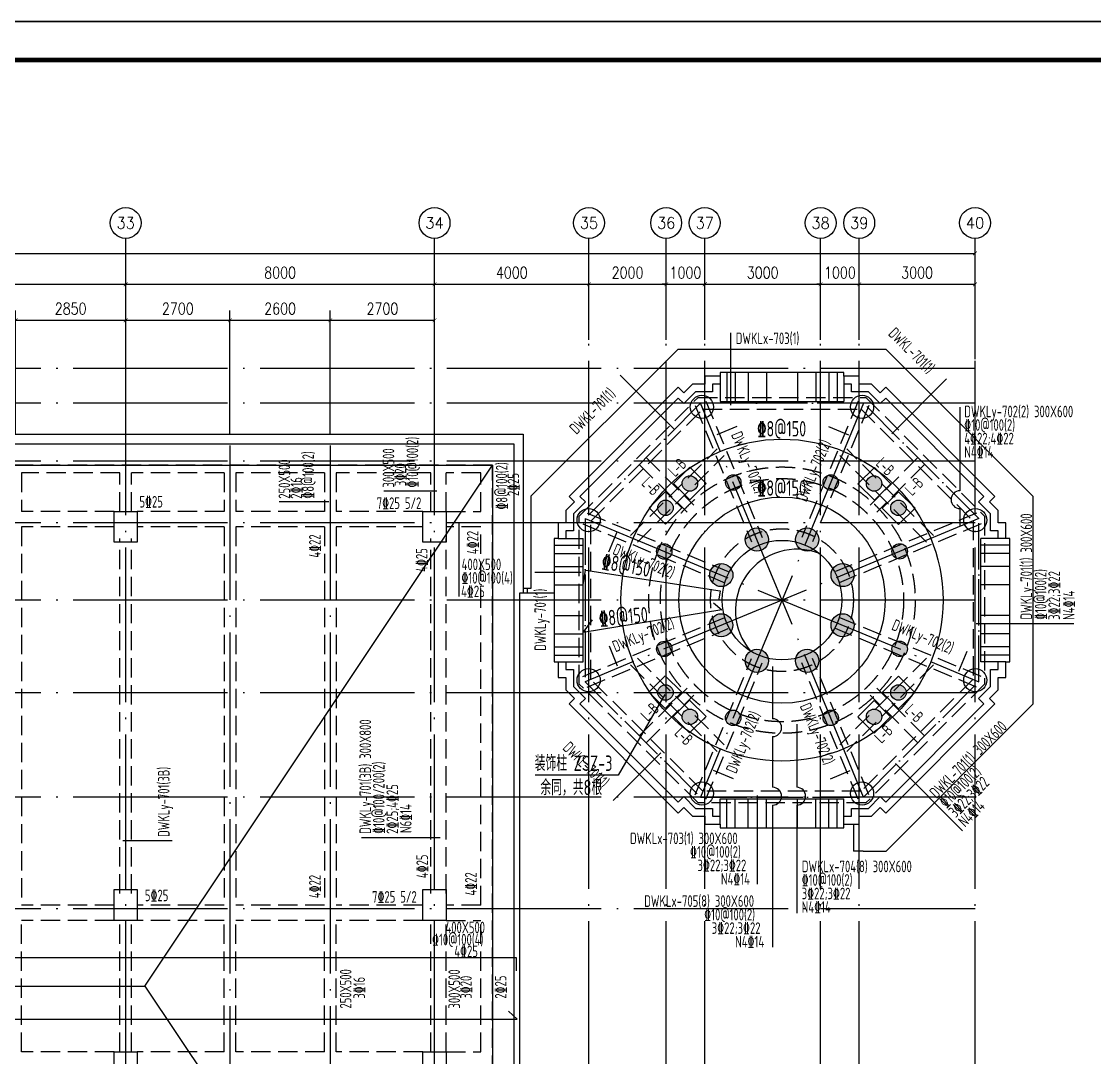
# Model space of a CAD drawing. Header units: millimetres. Extents: x 2998490 to 15040601, y 444546 to 7822218.
# Drawn here: x 14909272 to 14937068, y 7458921 to 7485764 of the extents above; entities that cross this region are included whole.
import ezdxf
from ezdxf.enums import TextEntityAlignment as Align

# ---------------------------------------------------------------- set-up
doc = ezdxf.new("R2010")
doc.units = ezdxf.units.MM
doc.header["$LTSCALE"] = 2000
doc.linetypes.add('DASH', pattern=[0.35, 0.25, -0.1])
doc.linetypes.add('DOTE', pattern=[2.42, 2, -0.2, 0.02, -0.2])
for name, color, linetype in [('3-AXIS', 3, 'Continuous'), ('3-AXIS_TEXT', 7, 'Continuous'), ('3-ban', 84, 'Continuous'), ('3-ban-rein', 1, 'Continuous'), ('3-column-DOWN', 232, 'Continuous'), ('3-COLUMN-UP', 2, 'Continuous'), ('3-dote', 43, 'DOTE'), ('3-HATCH', 8, 'Continuous'), ('3-liang-rein-X', 54, 'Continuous'), ('3-liang-rein-Y', 130, 'Continuous'), ('3-liang-R截面-X', 50, 'Continuous'), ('3-liang-R截面-Y', 70, 'Continuous'), ('3-liang-s-1', 44, 'Continuous'), ('3-liang-xu', 120, 'DASH'), ('3-装饰线脚', 7, 'Continuous'), ('AXIS', 3, 'Continuous'), ('AXIS_TEXT', 7, 'Continuous'), ('DOTE', 9, 'DOTE'), ('图框', 7, 'Continuous')]:
    doc.layers.add(name, color=color, linetype=linetype)
doc.layers.add('3-零部件', color=73, linetype='Continuous', lineweight=5)
doc.styles.add('_TCH_AXIS', font='COMPLEX', dxfattribs={"bigfont": 'GBCBIG'})
doc.styles.add('COMPLEX', font='COMPLEX')
doc.styles.add('DIM_FONT', font='SIMPLEX', dxfattribs={"width": 0.8, "bigfont": 'HZTXT'})
doc.styles.add('TSSD_Rein', font='Tssdeng.shx', dxfattribs={"width": 0.7, "bigfont": 'hztxt.shx'})
doc.dimstyles.new('DIMN100', dxfattribs={"dimtxt": 300, "dimasz": 100, "dimexe": 250, "dimexo": 300, "dimgap": 150, "dimtad": 1, "dimdec": 0, "dimzin": 0, "dimdsep": 46, "dimtxsty": 'DIM_FONT', "dimblk": 'ARCHTICK', "dimcen": 0.09, "dimclrt": 7, "dimazin": 2, "dimtfac": 1, "dimtdec": 0, "dimtix": 1, "dimtmove": 2, "dimatfit": 3, "dimldrblk": 'ARCHTICK', "dimfxl": 0, "dimtolj": 1, "dimtzin": 0, "dimarcsym": 0})

# ---------------------------------------------------------------- blocks, each defined once
blk = doc.blocks.new('TJAD_TK_A0')
at = {"layer": '图框'}
for p, q in [((2162, 399.3), (973, 399.3)), ((973, -441.7), (2162, -441.7))]:
    blk.add_line(p, q, dxfattribs=at)
at = {"layer": '图框', "const_width": 1.2}
blk.add_lwpolyline([(2152, -431.7), (2152, 389.3), (998, 389.3), (998, -431.7)], close=True, dxfattribs=at)
blk = doc.blocks.new('_ArchTick')
at = {"color": 0, "linetype": 'ByBlock', "const_width": 0.15}
blk.add_lwpolyline([(-0.5, -0.5), (0.5, 0.5)], dxfattribs=at)
blk = doc.blocks.new('*D731')
at = {"layer": 'AXIS', "color": 0, "lineweight": -2}
for p, q in [((14903972, 7477814), (14903972, 7479205)), ((14911972, 7477814), (14911972, 7479205)), ((14903972, 7478955), (14911972, 7478955))]:
    blk.add_line(p, q, dxfattribs=at)
at = {"layer": 'Defpoints', "color": 0}
for p in [(14911972, 7478955), (14903972, 7477514), (14911972, 7477514)]:
    blk.add_point(p, dxfattribs=at)
at = {"layer": 'AXIS', "color": 0, "lineweight": -2, "xscale": 100, "yscale": 100, "zscale": 100, "rotation": 180}
blk.add_blockref('_ArchTick', (14903972, 7478955), dxfattribs=at)
at = {"layer": 'AXIS', "color": 0, "lineweight": -2, "xscale": 100, "yscale": 100, "zscale": 100}
blk.add_blockref('_ArchTick', (14911972, 7478955), dxfattribs=at)
at = {"layer": 'AXIS', "color": 7, "insert": (14907972, 7479255), "char_height": 300, "attachment_point": 5, "style": 'DIM_FONT'}
blk.add_mtext('\\A1;8000', dxfattribs=at)
blk = doc.blocks.new('*D732')
at = {"layer": 'AXIS', "color": 0, "lineweight": -2}
for p, q in [((14911972, 7477814), (14911972, 7479205)), ((14919972, 7477814), (14919972, 7479205)), ((14911972, 7478955), (14919972, 7478955))]:
    blk.add_line(p, q, dxfattribs=at)
at = {"layer": 'Defpoints', "color": 0}
for p in [(14919972, 7478955), (14911972, 7477514), (14919972, 7477514)]:
    blk.add_point(p, dxfattribs=at)
at = {"layer": 'AXIS', "color": 0, "lineweight": -2, "xscale": 100, "yscale": 100, "zscale": 100, "rotation": 180}
blk.add_blockref('_ArchTick', (14911972, 7478955), dxfattribs=at)
at = {"layer": 'AXIS', "color": 0, "lineweight": -2, "xscale": 100, "yscale": 100, "zscale": 100}
blk.add_blockref('_ArchTick', (14919972, 7478955), dxfattribs=at)
at = {"layer": 'AXIS', "color": 7, "insert": (14915972, 7479255), "char_height": 300, "attachment_point": 5, "style": 'DIM_FONT'}
blk.add_mtext('\\A1;8000', dxfattribs=at)
blk = doc.blocks.new('*D733')
at = {"layer": 'AXIS', "color": 0, "lineweight": -2}
for p, q in [((14919972, 7477814), (14919972, 7479205)), ((14923972, 7477814), (14923972, 7479205)), ((14919972, 7478955), (14923972, 7478955))]:
    blk.add_line(p, q, dxfattribs=at)
at = {"layer": 'Defpoints', "color": 0}
for p in [(14923972, 7478955), (14919972, 7477514), (14923972, 7477514)]:
    blk.add_point(p, dxfattribs=at)
at = {"layer": 'AXIS', "color": 0, "lineweight": -2, "xscale": 100, "yscale": 100, "zscale": 100, "rotation": 180}
blk.add_blockref('_ArchTick', (14919972, 7478955), dxfattribs=at)
at = {"layer": 'AXIS', "color": 0, "lineweight": -2, "xscale": 100, "yscale": 100, "zscale": 100}
blk.add_blockref('_ArchTick', (14923972, 7478955), dxfattribs=at)
at = {"layer": 'AXIS', "color": 7, "insert": (14921972, 7479255), "char_height": 300, "attachment_point": 5, "style": 'DIM_FONT'}
blk.add_mtext('\\A1;4000', dxfattribs=at)
blk = doc.blocks.new('*D734')
at = {"layer": 'AXIS', "color": 0, "lineweight": -2}
for p, q in [((14923972, 7477814), (14923972, 7479205)), ((14925972, 7477814), (14925972, 7479205)), ((14923972, 7478955), (14925972, 7478955))]:
    blk.add_line(p, q, dxfattribs=at)
at = {"layer": 'Defpoints', "color": 0}
for p in [(14925972, 7478955), (14923972, 7477514), (14925972, 7477514)]:
    blk.add_point(p, dxfattribs=at)
at = {"layer": 'AXIS', "color": 0, "lineweight": -2, "xscale": 100, "yscale": 100, "zscale": 100, "rotation": 180}
blk.add_blockref('_ArchTick', (14923972, 7478955), dxfattribs=at)
at = {"layer": 'AXIS', "color": 0, "lineweight": -2, "xscale": 100, "yscale": 100, "zscale": 100}
blk.add_blockref('_ArchTick', (14925972, 7478955), dxfattribs=at)
at = {"layer": 'AXIS', "color": 7, "insert": (14924972, 7479255), "char_height": 300, "attachment_point": 5, "style": 'DIM_FONT'}
blk.add_mtext('\\A1;2000', dxfattribs=at)
blk = doc.blocks.new('*D735')
at = {"layer": 'AXIS', "color": 0, "lineweight": -2}
for p, q in [((14925972, 7477814), (14925972, 7479205)), ((14926972, 7477814), (14926972, 7479205)), ((14925972, 7478955), (14925872, 7478955)), ((14925972, 7478955), (14926972, 7478955)), ((14926972, 7478955), (14927072, 7478955))]:
    blk.add_line(p, q, dxfattribs=at)
at = {"layer": 'Defpoints', "color": 0}
for p in [(14926972, 7478955), (14925972, 7477514), (14926972, 7477514)]:
    blk.add_point(p, dxfattribs=at)
at = {"layer": 'AXIS', "color": 0, "lineweight": -2, "xscale": 100, "yscale": 100, "zscale": 100}
blk.add_blockref('_ArchTick', (14925972, 7478955), dxfattribs=at)
at = {"layer": 'AXIS', "color": 0, "lineweight": -2, "xscale": 100, "yscale": 100, "zscale": 100, "rotation": 180}
blk.add_blockref('_ArchTick', (14926972, 7478955), dxfattribs=at)
at = {"layer": 'AXIS', "color": 7, "insert": (14926472, 7479255), "char_height": 300, "attachment_point": 5, "style": 'DIM_FONT'}
blk.add_mtext('\\A1;1000', dxfattribs=at)
blk = doc.blocks.new('*D736')
at = {"layer": 'AXIS', "color": 0, "lineweight": -2}
for p, q in [((14926972, 7477814), (14926972, 7479205)), ((14929972, 7477814), (14929972, 7479205)), ((14926972, 7478955), (14929972, 7478955))]:
    blk.add_line(p, q, dxfattribs=at)
at = {"layer": 'Defpoints', "color": 0}
for p in [(14929972, 7478955), (14926972, 7477514), (14929972, 7477514)]:
    blk.add_point(p, dxfattribs=at)
at = {"layer": 'AXIS', "color": 0, "lineweight": -2, "xscale": 100, "yscale": 100, "zscale": 100, "rotation": 180}
blk.add_blockref('_ArchTick', (14926972, 7478955), dxfattribs=at)
at = {"layer": 'AXIS', "color": 0, "lineweight": -2, "xscale": 100, "yscale": 100, "zscale": 100}
blk.add_blockref('_ArchTick', (14929972, 7478955), dxfattribs=at)
at = {"layer": 'AXIS', "color": 7, "insert": (14928472, 7479255), "char_height": 300, "attachment_point": 5, "style": 'DIM_FONT'}
blk.add_mtext('\\A1;3000', dxfattribs=at)
blk = doc.blocks.new('*D737')
at = {"layer": 'AXIS', "color": 0, "lineweight": -2}
for p, q in [((14929972, 7477814), (14929972, 7479205)), ((14930973, 7477814), (14930973, 7479205)), ((14929972, 7478955), (14929872, 7478955)), ((14929972, 7478955), (14930973, 7478955)), ((14930973, 7478955), (14931073, 7478955))]:
    blk.add_line(p, q, dxfattribs=at)
at = {"layer": 'Defpoints', "color": 0}
for p in [(14930973, 7478955), (14929972, 7477514), (14930973, 7477514)]:
    blk.add_point(p, dxfattribs=at)
at = {"layer": 'AXIS', "color": 0, "lineweight": -2, "xscale": 100, "yscale": 100, "zscale": 100}
blk.add_blockref('_ArchTick', (14929972, 7478955), dxfattribs=at)
at = {"layer": 'AXIS', "color": 0, "lineweight": -2, "xscale": 100, "yscale": 100, "zscale": 100, "rotation": 180}
blk.add_blockref('_ArchTick', (14930973, 7478955), dxfattribs=at)
at = {"layer": 'AXIS', "color": 7, "insert": (14930472, 7479255), "char_height": 300, "attachment_point": 5, "style": 'DIM_FONT'}
blk.add_mtext('\\A1;1000', dxfattribs=at)
blk = doc.blocks.new('*D738')
at = {"layer": 'AXIS', "color": 0, "lineweight": -2}
for p, q in [((14930973, 7477814), (14930973, 7479205)), ((14933972, 7477814), (14933972, 7479205)), ((14930973, 7478955), (14933972, 7478955))]:
    blk.add_line(p, q, dxfattribs=at)
at = {"layer": 'Defpoints', "color": 0}
for p in [(14933972, 7478955), (14930973, 7477514), (14933972, 7477514)]:
    blk.add_point(p, dxfattribs=at)
at = {"layer": 'AXIS', "color": 0, "lineweight": -2, "xscale": 100, "yscale": 100, "zscale": 100, "rotation": 180}
blk.add_blockref('_ArchTick', (14930973, 7478955), dxfattribs=at)
at = {"layer": 'AXIS', "color": 0, "lineweight": -2, "xscale": 100, "yscale": 100, "zscale": 100}
blk.add_blockref('_ArchTick', (14933972, 7478955), dxfattribs=at)
at = {"layer": 'AXIS', "color": 7, "insert": (14932472, 7479255), "char_height": 300, "attachment_point": 5, "style": 'DIM_FONT'}
blk.add_mtext('\\A1;3000', dxfattribs=at)
blk = doc.blocks.new('*D739')
at = {"layer": 'AXIS', "color": 0, "lineweight": -2}
for p, q in [((14857722, 7477014), (14857722, 7480005)), ((14933972, 7477014), (14933972, 7480005)), ((14857722, 7479755), (14933972, 7479755))]:
    blk.add_line(p, q, dxfattribs=at)
at = {"layer": 'Defpoints', "color": 0}
for p in [(14933972, 7479755), (14857722, 7476714), (14933972, 7476714)]:
    blk.add_point(p, dxfattribs=at)
at = {"layer": 'AXIS', "color": 0, "lineweight": -2, "xscale": 100, "yscale": 100, "zscale": 100, "rotation": 180}
blk.add_blockref('_ArchTick', (14857722, 7479755), dxfattribs=at)
at = {"layer": 'AXIS', "color": 0, "lineweight": -2, "xscale": 100, "yscale": 100, "zscale": 100}
blk.add_blockref('_ArchTick', (14933972, 7479755), dxfattribs=at)
at = {"layer": 'AXIS', "color": 7, "insert": (14895847, 7480055), "char_height": 300, "attachment_point": 5, "style": 'DIM_FONT'}
blk.add_mtext('\\A1;76250', dxfattribs=at)
blk = doc.blocks.new('_AXISO')
blk.add_circle((0, 0), 0.5)
at = {"layer": '3-AXIS_TEXT', "style": 'COMPLEX', "width": 1.041667}
blk.add_attdef('A', text='', height=0.56, dxfattribs=at).set_placement((-0.25, -0.28), (0.25, -0.28), align=Align.FIT)
blk = doc.blocks.new('*D1594')
at = {"layer": '3-零部件', "color": 0, "lineweight": -2}
for p, q in [((14909122, 7475076), (14909122, 7478272)), ((14911972, 7475121), (14911972, 7478272)), ((14909122, 7478022), (14911972, 7478022))]:
    blk.add_line(p, q, dxfattribs=at)
at = {"layer": 'Defpoints', "color": 0}
for p in [(14911972, 7478022), (14909122, 7474776), (14911972, 7474821)]:
    blk.add_point(p, dxfattribs=at)
at = {"layer": '3-零部件', "color": 0, "lineweight": -2, "xscale": 100, "yscale": 100, "zscale": 100, "rotation": 180}
blk.add_blockref('_ArchTick', (14909122, 7478022), dxfattribs=at)
at = {"layer": '3-零部件', "color": 0, "lineweight": -2, "xscale": 100, "yscale": 100, "zscale": 100}
blk.add_blockref('_ArchTick', (14911972, 7478022), dxfattribs=at)
at = {"layer": '3-零部件', "color": 7, "insert": (14910547, 7478322), "char_height": 300, "attachment_point": 5, "style": 'DIM_FONT'}
blk.add_mtext('\\A1;2850', dxfattribs=at)
blk = doc.blocks.new('*D1595')
at = {"layer": '3-零部件', "color": 0, "lineweight": -2}
for p, q in [((14911972, 7475121), (14911972, 7478272)), ((14914672, 7475076), (14914672, 7478272)), ((14911972, 7478022), (14914672, 7478022))]:
    blk.add_line(p, q, dxfattribs=at)
at = {"layer": 'Defpoints', "color": 0}
for p in [(14914672, 7478022), (14911972, 7474821), (14914672, 7474776)]:
    blk.add_point(p, dxfattribs=at)
at = {"layer": '3-零部件', "color": 0, "lineweight": -2, "xscale": 100, "yscale": 100, "zscale": 100, "rotation": 180}
blk.add_blockref('_ArchTick', (14911972, 7478022), dxfattribs=at)
at = {"layer": '3-零部件', "color": 0, "lineweight": -2, "xscale": 100, "yscale": 100, "zscale": 100}
blk.add_blockref('_ArchTick', (14914672, 7478022), dxfattribs=at)
at = {"layer": '3-零部件', "color": 7, "insert": (14913322, 7478322), "char_height": 300, "attachment_point": 5, "style": 'DIM_FONT'}
blk.add_mtext('\\A1;2700', dxfattribs=at)
blk = doc.blocks.new('*D1596')
at = {"layer": '3-零部件', "color": 0, "lineweight": -2}
for p, q in [((14914672, 7475076), (14914672, 7478272)), ((14917272, 7475076), (14917272, 7478272)), ((14914672, 7478022), (14917272, 7478022))]:
    blk.add_line(p, q, dxfattribs=at)
at = {"layer": 'Defpoints', "color": 0}
for p in [(14917272, 7478022), (14914672, 7474776), (14917272, 7474776)]:
    blk.add_point(p, dxfattribs=at)
at = {"layer": '3-零部件', "color": 0, "lineweight": -2, "xscale": 100, "yscale": 100, "zscale": 100, "rotation": 180}
blk.add_blockref('_ArchTick', (14914672, 7478022), dxfattribs=at)
at = {"layer": '3-零部件', "color": 0, "lineweight": -2, "xscale": 100, "yscale": 100, "zscale": 100}
blk.add_blockref('_ArchTick', (14917272, 7478022), dxfattribs=at)
at = {"layer": '3-零部件', "color": 7, "insert": (14915972, 7478322), "char_height": 300, "attachment_point": 5, "style": 'DIM_FONT'}
blk.add_mtext('\\A1;2600', dxfattribs=at)
blk = doc.blocks.new('*D1597')
at = {"layer": '3-零部件', "color": 0, "lineweight": -2}
for p, q in [((14917272, 7475076), (14917272, 7478272)), ((14919972, 7475076), (14919972, 7478272)), ((14917272, 7478022), (14919972, 7478022))]:
    blk.add_line(p, q, dxfattribs=at)
at = {"layer": 'Defpoints', "color": 0}
for p in [(14919972, 7478022), (14917272, 7474776), (14919972, 7474776)]:
    blk.add_point(p, dxfattribs=at)
at = {"layer": '3-零部件', "color": 0, "lineweight": -2, "xscale": 100, "yscale": 100, "zscale": 100, "rotation": 180}
blk.add_blockref('_ArchTick', (14917272, 7478022), dxfattribs=at)
at = {"layer": '3-零部件', "color": 0, "lineweight": -2, "xscale": 100, "yscale": 100, "zscale": 100}
blk.add_blockref('_ArchTick', (14919972, 7478022), dxfattribs=at)
at = {"layer": '3-零部件', "color": 7, "insert": (14918622, 7478322), "char_height": 300, "attachment_point": 5, "style": 'DIM_FONT'}
blk.add_mtext('\\A1;2700', dxfattribs=at)

msp = doc.modelspace()

# ---------------------------------------------------------------- hatches: boundary and pattern name
at = {"layer": '3-HATCH'}
h = msp.add_hatch(color=256, dxfattribs=at)
edge = h.paths.add_edge_path()
edge.add_arc((14927709.1, 7473819.5), 200, 0, 360)
h = msp.add_hatch(color=256, dxfattribs=at)
edge = h.paths.add_edge_path()
edge.add_arc((14930234.6, 7473819.7), 200, 0, 360)
h = msp.add_hatch(color=256, dxfattribs=at)
edge = h.paths.add_edge_path()
edge.add_arc((14926586.4, 7473792.6), 200, 0, 360)
h = msp.add_hatch(color=256, dxfattribs=at)
edge = h.paths.add_edge_path()
edge.add_arc((14931357.4, 7473792.6), 200, 0, 360)
h = msp.add_hatch(color=256, dxfattribs=at)
edge = h.paths.add_edge_path()
edge.add_arc((14925955.4, 7473163), 200, 0, 360)
h = msp.add_hatch(color=256, dxfattribs=at)
edge = h.paths.add_edge_path()
edge.add_arc((14931988.5, 7473163), 200, 0, 360)
h = msp.add_hatch(color=256, dxfattribs=at)
edge = h.paths.add_edge_path()
edge.add_arc((14928321.6, 7472340.8), 300, 0, 360)
h = msp.add_hatch(color=256, dxfattribs=at)
edge = h.paths.add_edge_path()
edge.add_arc((14929622.3, 7472340.9), 300, 0, 360)
h = msp.add_hatch(color=256, dxfattribs=at)
edge = h.paths.add_edge_path()
edge.add_arc((14925922.3, 7472032.8), 200, 0, 360)
h = msp.add_hatch(color=256, dxfattribs=at)
edge = h.paths.add_edge_path()
edge.add_arc((14932020.6, 7472034), 200, 0, 360)
h = msp.add_hatch(color=256, dxfattribs=at)
edge = h.paths.add_edge_path()
edge.add_arc((14927400.7, 7471421.6), 300, 0, 360)
h = msp.add_hatch(color=256, dxfattribs=at)
edge = h.paths.add_edge_path()
edge.add_arc((14930542.9, 7471420.6), 300, 0, 360)
h = msp.add_hatch(color=256, dxfattribs=at)
edge = h.paths.add_edge_path()
edge.add_arc((14927400.5, 7470119.4), 300, 0, 360)
h = msp.add_hatch(color=256, dxfattribs=at)
edge = h.paths.add_edge_path()
edge.add_arc((14930543.1, 7470119), 300, 0, 360)
h = msp.add_hatch(color=256, dxfattribs=at)
edge = h.paths.add_edge_path()
edge.add_arc((14925922.1, 7469507.6), 200, 0, 360)
h = msp.add_hatch(color=256, dxfattribs=at)
edge = h.paths.add_edge_path()
edge.add_arc((14932021.4, 7469508), 200, 0, 360)
h = msp.add_hatch(color=256, dxfattribs=at)
edge = h.paths.add_edge_path()
edge.add_arc((14928321.3, 7469198.6), 300, 0, 360)
h = msp.add_hatch(color=256, dxfattribs=at)
edge = h.paths.add_edge_path()
edge.add_arc((14929623.2, 7469198.5), 300, 0, 360)
h = msp.add_hatch(color=256, dxfattribs=at)
edge = h.paths.add_edge_path()
edge.add_arc((14925955.4, 7468378.5), 200, 0, 360)
h = msp.add_hatch(color=256, dxfattribs=at)
edge = h.paths.add_edge_path()
edge.add_arc((14931988.5, 7468378.5), 200, 0, 360)
h = msp.add_hatch(color=256, dxfattribs=at)
edge = h.paths.add_edge_path()
edge.add_arc((14926586.4, 7467748.9), 200, 0, 360)
h = msp.add_hatch(color=256, dxfattribs=at)
edge = h.paths.add_edge_path()
edge.add_arc((14927708.3, 7467720.8), 200, 0, 360)
h = msp.add_hatch(color=256, dxfattribs=at)
edge = h.paths.add_edge_path()
edge.add_arc((14930235.1, 7467720.8), 200, 0, 360)
h = msp.add_hatch(color=256, dxfattribs=at)
edge = h.paths.add_edge_path()
edge.add_arc((14931357.4, 7467748.9), 200, 0, 360)

# ---------------------------------------------------------------- linework, layer by layer
at = {"layer": '3-AXIS', "color": 15, "linetype": 'DOTE'}
for p, q in [((14911972.1, 7448770.8), (14911972.1, 7477425.6)), ((14919972.1, 7448770.8), (14919972.1, 7477425.6)), ((14923972.1, 7448770.8), (14923972.1, 7477425.6)), ((14925972.1, 7448770.8), (14925972.1, 7477425.6)), ((14926971.7, 7448770.8), (14926971.7, 7477425.7)), ((14929972.1, 7448770.8), (14929972.1, 7477425.6)), ((14930972.6, 7448770.8), (14930972.6, 7477425.7)), ((14933972.1, 7448770.8), (14933972.1, 7477425.6)), ((14933972.1, 7476770.8), (14854748.9, 7476770.8)), ((14933972.1, 7475870.8), (14854748.9, 7475870.8)), ((14933972.1, 7474370.8), (14854748.9, 7474370.8)), ((14933972.1, 7472770.8), (14854748.9, 7472770.8)), ((14933972.1, 7470770.8), (14854748.9, 7470770.8)), ((14933972.1, 7468370.8), (14854748.9, 7468370.8)), ((14933972.1, 7465670.8), (14854748.9, 7465670.8)), ((14933972.1, 7462770.8), (14854748.9, 7462770.8))]:
    msp.add_line(p, q, dxfattribs=at)
at = {"layer": '3-ban'}
for p, q in [((14925940.2, 7468329.3), (14924730.1, 7466235.3)), ((14924730.1, 7466235.3), (14922575.7, 7466235.3))]:
    msp.add_line(p, q, dxfattribs=at)
at = {"layer": '3-ban', "color": 1}
for points in [[(14923821.9, 7471171), (14923879, 7471545.7), (14927367.6, 7471014.9), (14927334.9, 7470799.1)], [(14927198.8, 7470699.4), (14927410.7, 7470516.7), (14923821.9, 7469932.7), (14924066.4, 7470260.6)]]:
    msp.add_lwpolyline(points, dxfattribs=at)
for radius in [4171, 2671]:
    msp.add_circle((14928971.9, 7470770.8), radius, dxfattribs=at)
at = {"layer": '3-ban-rein', "elevation": 5065}
for points in [[(14857509, 7461175.3), (14857509, 7461513.2), (14922083, 7461513.2), (14922083, 7461167.2)], [(14857745.8, 7460112.3), (14857472.2, 7459918.9), (14922113.8, 7459918.9), (14921884.5, 7460122)]]:
    msp.add_lwpolyline(points, dxfattribs=at)
at = {"layer": '3-column-DOWN'}
for points in [[(14912272.2, 7472270.8), (14911672.2, 7472270.8), (14911672.2, 7473070.8), (14912272.2, 7473070.8)], [(14920272.2, 7472270.8), (14919672.2, 7472270.8), (14919672.2, 7473070.8), (14920272.2, 7473070.8)], [(14912272.2, 7462470.8), (14911672.2, 7462470.8), (14911672.2, 7463270.8), (14912272.2, 7463270.8)], [(14920272.2, 7462470.8), (14919672.2, 7462470.8), (14919672.2, 7463270.8), (14920272.2, 7463270.8)], [(14912272.2, 7458270.8), (14911672.2, 7458270.8), (14911672.2, 7459070.8), (14912272.2, 7459070.8)], [(14920272.2, 7458270.8), (14919672.2, 7458270.8), (14919672.2, 7459070.8), (14920272.2, 7459070.8)]]:
    msp.add_lwpolyline(points, close=True, dxfattribs=at)
for centre in [(14926897.7, 7475778.4), (14931046.1, 7475778.4), (14923964.3, 7472845), (14933979.5, 7472845), (14923964.3, 7468696.5), (14933979.5, 7468696.5), (14926897.7, 7465763.1), (14931046.1, 7465763.1)]:
    msp.add_circle(centre, 300, dxfattribs=at)
at = {"layer": '3-COLUMN-UP'}
for centre, radius in [((14927709.1, 7473819.5), 200), ((14930234.6, 7473819.7), 200), ((14928321.6, 7472340.8), 300), ((14929622.3, 7472340.9), 300), ((14925922.3, 7472032.8), 200), ((14932020.6, 7472034), 200), ((14927400.7, 7471421.6), 300), ((14930542.9, 7471420.6), 300), ((14927400.5, 7470119.4), 300), ((14930543.1, 7470119), 300), ((14925922.1, 7469507.6), 200), ((14932021.4, 7469508), 200), ((14928321.3, 7469198.6), 300), ((14929623.2, 7469198.5), 300), ((14927708.3, 7467720.8), 200), ((14930235.1, 7467720.8), 200)]:
    msp.add_circle(centre, radius, dxfattribs=at)
at = {"layer": '3-dote'}
for p, q in [((14914672.1, 7474776), (14914672.1, 7446594.3)), ((14917272.1, 7474776), (14917272.1, 7446594.3))]:
    msp.add_line(p, q, dxfattribs=at)
at = {"layer": '3-liang-R截面-X'}
for p, q in [((14927650.2, 7475826.3), (14927650.2, 7477697.9)), ((14920602, 7472770.8), (14920602, 7470868.7)), ((14928730.4, 7469052.1), (14928730.4, 7467698.3)), ((14929353.1, 7467555), (14929353.1, 7465921.4)), ((14928730.4, 7467236.6), (14928730.4, 7465921.4)), ((14928334, 7463408.5), (14928334, 7465712.5)), ((14928730.4, 7465459.7), (14928730.4, 7461783.4)), ((14929353.1, 7465459.7), (14929353.1, 7462663.4))]:
    msp.add_line(p, q, dxfattribs=at)
for centre in [(14928730.4, 7467467.4), (14928730.4, 7465690.5), (14929353.1, 7465690.5)]:
    msp.add_arc(centre, 230.9, 270, 90, dxfattribs=at)
at = {"layer": '3-liang-R截面-Y'}
for p, q in [((14926194.4, 7475182.3), (14924776.7, 7476599.9)), ((14931817.3, 7475082.9), (14933235.4, 7476500.9)), ((14933580.7, 7475770.1), (14933580.7, 7473605)), ((14927804, 7475266.6), (14927287.8, 7475052.8)), ((14930175.3, 7475266.7), (14930691.4, 7475052.9)), ((14920031, 7473593.3), (14918661.9, 7473593.3)), ((14917232.8, 7473315.6), (14915944.2, 7473315.6)), ((14933580.7, 7473143.3), (14933580.7, 7472679.8)), ((14924489.6, 7472026.4), (14924703.4, 7472542.6)), ((14923774.1, 7471487.6), (14922573.1, 7471487.6)), ((14936534.5, 7470156), (14934003.2, 7470156)), ((14924492, 7469585.1), (14924705.8, 7469068.9)), ((14933758.8, 7469438.7), (14933545, 7468922.6)), ((14924602.3, 7465580.5), (14925837.4, 7466815.7)), ((14933648.7, 7464795.2), (14931909.4, 7466534.5)), ((14927718.4, 7466144.7), (14927202.2, 7466358.5)), ((14930225.5, 7466144.7), (14930741.6, 7466358.5)), ((14920116.6, 7464612), (14918077.5, 7464612)), ((14913174.6, 7464532.3), (14911898.7, 7464532.3))]:
    msp.add_line(p, q, dxfattribs=at)
msp.add_arc((14933583.5, 7473374.2), 230.9, 90.68799, 269.31201, dxfattribs=at)
at = {"layer": '3-liang-s-1'}
for p, q in [((14922470.5, 7473461.5), (14926279.8, 7477270.8)), ((14926279.8, 7477270.8), (14931664.5, 7477270.8)), ((14931664.5, 7477270.8), (14935473.3, 7473461.9)), ((14927371.9, 7476570.8), (14927371.9, 7475920.8)), ((14927546.4, 7476670.8), (14927546.4, 7475920.8)), ((14927759.1, 7476670.8), (14927759.1, 7475920.8)), ((14928099.5, 7476670.8), (14928099.5, 7475920.8)), ((14928571.7, 7476670.8), (14928571.7, 7475920.8)), ((14929372.1, 7476670.8), (14929372.1, 7475920.8)), ((14929844.4, 7476670.8), (14929844.4, 7475920.8)), ((14930184.8, 7476670.8), (14930184.8, 7475920.8)), ((14930397.5, 7476670.8), (14930397.5, 7475920.8)), ((14930571.9, 7476570.8), (14930571.9, 7475920.8)), ((14927371.9, 7475920.8), (14930571.9, 7475920.8)), ((14857422.2, 7475070.8), (14922272.1, 7475070.8)), ((14922272.1, 7475070.8), (14922272.1, 7470950.8)), ((14857572.2, 7474820.8), (14922022.2, 7474820.8)), ((14922022.2, 7474820.8), (14922022.2, 7446720.8)), ((14857572.2, 7474270.8), (14921472.2, 7474270.8)), ((14912472.2, 7460770.8), (14921472.2, 7474270.8)), ((14921472.2, 7474270.8), (14921472.2, 7447270.8)), ((14922470.5, 7473461.5), (14922470.5, 7471070.8)), ((14935473.3, 7473461.9), (14935473.3, 7468077.2)), ((14923171.9, 7472370.8), (14923821.9, 7472370.8)), ((14923821.9, 7469170.8), (14923821.9, 7472370.8)), ((14934771.9, 7472370.8), (14934121.9, 7472370.8)), ((14934121.9, 7469170.8), (14934121.9, 7472370.8)), ((14923071.9, 7472196.3), (14923821.9, 7472196.3)), ((14934871.9, 7472196.3), (14934121.9, 7472196.3)), ((14923071.9, 7471983.6), (14923821.9, 7471983.6)), ((14934871.9, 7471983.6), (14934121.9, 7471983.6)), ((14923071.9, 7471643.2), (14923821.9, 7471643.2)), ((14934871.9, 7471643.2), (14934121.9, 7471643.2)), ((14922172.2, 7470950.8), (14922172.2, 7446470.8)), ((14922272.1, 7470950.8), (14922172.2, 7470950.8)), ((14922372.1, 7471070.8), (14922273.8, 7471070.8)), ((14922372.1, 7470950.8), (14922273.8, 7470950.8)), ((14922470.5, 7471070.8), (14922372.1, 7471070.8)), ((14922372.1, 7471070.8), (14922372.1, 7470950.8)), ((14923071.9, 7470950.8), (14922372.1, 7470950.8)), ((14923071.9, 7471171), (14923821.9, 7471171)), ((14934871.9, 7471171), (14934121.9, 7471171)), ((14923071.9, 7470370.5), (14923821.9, 7470370.5)), ((14934871.9, 7470370.5), (14934121.9, 7470370.5)), ((14923071.9, 7469898.3), (14923821.9, 7469898.3)), ((14934871.9, 7469898.3), (14934121.9, 7469898.3)), ((14923071.9, 7469557.9), (14923821.9, 7469557.9)), ((14934871.9, 7469557.9), (14934121.9, 7469557.9)), ((14923071.9, 7469345.2), (14923821.9, 7469345.2)), ((14934871.9, 7469345.2), (14934121.9, 7469345.2)), ((14923171.9, 7469170.8), (14923821.9, 7469170.8)), ((14934771.9, 7469170.8), (14934121.9, 7469170.8)), ((14935473.3, 7468077.2), (14931666.5, 7464270.4)), ((14927371.9, 7464970.8), (14927371.9, 7465620.8)), ((14927371.9, 7465620.8), (14930571.9, 7465620.8)), ((14927546.4, 7464870.8), (14927546.4, 7465620.8)), ((14927759.1, 7464870.8), (14927759.1, 7465620.8)), ((14928099.5, 7464870.8), (14928099.5, 7465620.8)), ((14928571.7, 7464870.8), (14928571.7, 7465620.8)), ((14929372.1, 7464870.8), (14929372.1, 7465620.8)), ((14929844.4, 7464870.8), (14929844.4, 7465620.8)), ((14930184.8, 7464870.8), (14930184.8, 7465620.8)), ((14930397.5, 7464870.8), (14930397.5, 7465620.8)), ((14930571.9, 7464970.8), (14930571.9, 7465620.8)), ((14930822.1, 7464970.8), (14930822.1, 7464270.4)), ((14931072.1, 7464270.4), (14930822.1, 7464270.4)), ((14931072.1, 7464270.4), (14931666.5, 7464270.4)), ((14857422.2, 7460770.8), (14912472.2, 7460770.8)), ((14912472.2, 7460770.8), (14921472.2, 7447270.8))]:
    msp.add_line(p, q, dxfattribs=at)
msp.add_lwpolyline([(14923371.9, 7468451.2), (14923597.9, 7468225.2), (14923456.5, 7468083.7), (14926284.9, 7465255.3), (14926426.3, 7465396.7), (14926652.3, 7465170.8), (14926971.9, 7465170.8), (14926971.9, 7464970.8), (14927371.9, 7464970.8), (14927371.9, 7464870.8), (14930571.9, 7464870.8), (14930571.9, 7464970.8), (14930971.9, 7464970.8), (14930971.9, 7465170.8), (14931291.5, 7465170.8), (14931517.5, 7465396.7), (14931658.9, 7465255.3), (14934487.4, 7468083.7), (14934345.9, 7468225.2), (14934571.9, 7468451.2), (14934571.9, 7468770.8), (14934771.9, 7468770.8), (14934771.9, 7469170.8), (14934871.9, 7469170.8), (14934871.9, 7472370.8), (14934771.9, 7472370.8), (14934771.9, 7472770.8), (14934571.9, 7472770.8), (14934571.9, 7473090.3), (14934345.9, 7473316.3), (14934487.4, 7473457.8), (14931658.9, 7476286.2), (14931517.5, 7476144.8), (14931291.5, 7476370.8), (14930971.9, 7476370.8), (14930971.9, 7476570.8), (14930571.9, 7476570.8), (14930571.9, 7476670.8), (14927371.9, 7476670.8), (14927371.9, 7476570.8), (14926971.9, 7476570.8), (14926971.9, 7476370.8), (14926652.3, 7476370.8), (14926426.3, 7476144.8), (14926284.9, 7476286.2), (14923456.5, 7473457.8), (14923597.9, 7473316.3), (14923371.9, 7473090.3), (14923371.9, 7472770.8), (14923171.9, 7472770.8), (14923171.9, 7472370.8), (14923071.9, 7472370.8), (14923071.9, 7469170.8), (14923171.9, 7469170.8), (14923171.9, 7468770.8), (14923371.9, 7468770.8)], close=True, dxfattribs=at)
for points in [[(14927371.9, 7476370.8), (14927171.9, 7476370.8), (14927171.9, 7476170.8), (14926735.2, 7476170.8), (14926426.3, 7475861.9), (14926284.9, 7476003.3), (14923739.3, 7473457.8), (14923880.8, 7473316.3), (14923571.9, 7473007.5), (14923571.9, 7472570.8), (14923371.9, 7472570.8), (14923371.9, 7472370.8)], [(14934571.9, 7472370.8), (14934571.9, 7472570.8), (14934371.9, 7472570.8), (14934371.9, 7473007.5), (14934063.1, 7473316.3), (14934204.5, 7473457.8), (14931658.9, 7476003.3), (14931517.5, 7475861.9), (14931208.7, 7476170.8), (14930771.9, 7476170.8), (14930771.9, 7476370.8), (14930571.9, 7476370.8)], [(14923371.9, 7469170.8), (14923371.9, 7468970.8), (14923571.9, 7468970.8), (14923571.9, 7468534), (14923880.8, 7468225.2), (14923739.3, 7468083.7), (14926284.9, 7465538.2), (14926426.3, 7465679.6), (14926735.2, 7465370.8), (14927171.9, 7465370.8), (14927171.9, 7465170.8), (14927371.9, 7465170.8)], [(14930571.9, 7465170.8), (14930771.9, 7465170.8), (14930771.9, 7465370.8), (14931208.7, 7465370.8), (14931517.5, 7465679.6), (14931658.9, 7465538.2), (14934204.5, 7468083.7), (14934063.1, 7468225.2), (14934371.9, 7468534), (14934371.9, 7468970.8), (14934571.9, 7468970.8), (14934571.9, 7469170.8)]]:
    msp.add_lwpolyline(points, dxfattribs=at)
at = {"layer": '3-liang-s-1', "color": 2}
for points in [[(14926586.4, 7473368.4), (14927010.7, 7473792.6), (14926586.4, 7474216.9), (14926162.2, 7473792.6)], [(14930939.9, 7473787.3), (14931364.2, 7473363.1), (14931788.4, 7473787.3), (14931364.2, 7474211.6)], [(14925955.4, 7472738.7), (14926379.6, 7473163), (14925955.4, 7473587.3), (14925531.1, 7473163)], [(14931569.6, 7473156.3), (14931993.8, 7472732), (14932418.1, 7473156.3), (14931993.8, 7473580.5)], [(14926374.3, 7468385.2), (14925950, 7468809.5), (14925525.8, 7468385.2), (14925950, 7467961)], [(14931988.5, 7468802.8), (14931564.2, 7468378.5), (14931988.5, 7467954.2), (14932412.8, 7468378.5)], [(14927003.9, 7467754.2), (14926579.7, 7468178.4), (14926155.4, 7467754.2), (14926579.7, 7467329.9)], [(14931357.4, 7468173.1), (14930933.2, 7467748.9), (14931357.4, 7467324.6), (14931781.7, 7467748.9)]]:
    msp.add_lwpolyline(points, close=True, dxfattribs=at)
at = {"layer": '3-liang-s-1'}
msp.add_circle((14928971.9, 7470770.8), 1549.5, dxfattribs=at)
msp.add_arc((14929353.4, 7470500.7), 1589.5, 68.08888, 221.31457, dxfattribs=at)
at = {"layer": '3-liang-xu'}
for p, q in [((14926720.9, 7475813.3), (14928182.7, 7472283.4)), ((14926998.1, 7475928), (14928459.8, 7472398.2)), ((14930945.8, 7475928), (14929484, 7472398.2)), ((14931223, 7475813.3), (14929761.2, 7472283.4)), ((14925049.8, 7472447.1), (14927295.6, 7474692.7)), ((14932894, 7472447.1), (14930648.3, 7474692.7)), ((14925226.6, 7472270.3), (14927472.3, 7474515.9)), ((14925276.7, 7474287.9), (14926511.7, 7473052.8)), ((14925453.5, 7474464.7), (14926688.5, 7473229.6)), ((14932717.3, 7472270.3), (14930471.5, 7474515.9)), ((14932490.4, 7474464.7), (14931255.4, 7473229.6)), ((14932667.2, 7474287.9), (14931432.1, 7473052.8)), ((14921472.1, 7474270.8), (14857422.2, 7474270.8)), ((14909272.2, 7474070.8), (14909272.2, 7473070.8)), ((14911822.2, 7474070.8), (14909272.2, 7474070.8)), ((14911822.2, 7473070.8), (14911822.2, 7474070.8)), ((14914522.2, 7474070.8), (14912122.2, 7474070.8)), ((14912122.2, 7473070.8), (14912122.2, 7474070.8)), ((14914522.2, 7474070.8), (14914522.2, 7473070.8)), ((14914822.2, 7474070.8), (14914822.2, 7473070.8)), ((14917122.2, 7474070.8), (14914822.2, 7474070.8)), ((14917122.2, 7474070.8), (14917122.2, 7473070.8)), ((14917422.2, 7474070.8), (14917422.2, 7473070.8)), ((14919872.2, 7474070.8), (14917422.2, 7474070.8)), ((14919872.2, 7473070.8), (14919872.2, 7474070.8)), ((14921172.1, 7474070.8), (14920272.2, 7474070.8)), ((14920272.2, 7473070.8), (14920272.2, 7474070.8)), ((14921172.1, 7473070.8), (14921172.1, 7474070.8)), ((14921472.1, 7447270.8), (14921472.1, 7474270.8)), ((14911672.2, 7473070.8), (14909272.2, 7473070.8)), ((14914522.2, 7473070.8), (14912272.2, 7473070.8)), ((14917122.2, 7473070.8), (14914822.2, 7473070.8)), ((14919672.2, 7473070.8), (14917422.2, 7473070.8)), ((14920272.2, 7473070.8), (14921172.1, 7473070.8)), ((14923929.3, 7473021.8), (14927581.7, 7471509)), ((14934014.5, 7473021.8), (14930362.1, 7471509)), ((14911672.2, 7472670.8), (14909272.2, 7472670.8)), ((14909272.2, 7472670.8), (14909272.2, 7462870.8)), ((14914522.2, 7472670.8), (14912272.2, 7472670.8)), ((14914522.2, 7472670.8), (14914522.2, 7462870.8)), ((14917122.2, 7472670.8), (14914822.2, 7472670.8)), ((14914822.2, 7472670.8), (14914822.2, 7462870.8)), ((14917122.2, 7472670.8), (14917122.2, 7462870.8)), ((14917422.2, 7472670.8), (14917422.2, 7462870.8)), ((14919672.2, 7472670.8), (14917422.2, 7472670.8)), ((14921172.1, 7472670.8), (14920272.2, 7472670.8)), ((14921172.1, 7462870.8), (14921172.1, 7472670.8)), ((14923814.5, 7472744.7), (14927489.7, 7471222.4)), ((14934129.3, 7472744.7), (14930454.2, 7471222.4)), ((14911822.2, 7463170.8), (14911822.2, 7472370.8)), ((14912122.2, 7463170.8), (14912122.2, 7472370.8)), ((14919872.2, 7463170.8), (14919872.2, 7472370.8)), ((14920272.2, 7463170.8), (14920272.2, 7472370.8)), ((14923814.5, 7468796.8), (14927489.7, 7470319.1)), ((14934129.3, 7468796.8), (14930454.2, 7470319.1)), ((14923929.3, 7468519.7), (14927581.7, 7470032.5)), ((14934014.5, 7468519.7), (14930362.1, 7470032.5)), ((14925226.6, 7469271.2), (14927472.3, 7467025.6)), ((14932717.3, 7469271.2), (14930471.5, 7467025.6)), ((14925049.8, 7469094.4), (14927295.6, 7466848.8)), ((14926720.9, 7465728.2), (14928182.7, 7469258.1)), ((14926998.1, 7465613.5), (14928459.8, 7469143.3)), ((14930945.8, 7465613.5), (14929484, 7469143.3)), ((14931223, 7465728.2), (14929761.2, 7469258.1)), ((14932894, 7469094.4), (14930648.3, 7466848.8)), ((14925276.7, 7467253.6), (14926511.7, 7468488.7)), ((14932667.2, 7467253.6), (14931432.1, 7468488.7)), ((14925453.5, 7467076.8), (14926688.5, 7468311.9)), ((14932490.4, 7467076.8), (14931255.4, 7468311.9)), ((14911672.2, 7462870.8), (14909272.2, 7462870.8)), ((14914522.2, 7462870.8), (14912272.2, 7462870.8)), ((14917122.2, 7462870.8), (14914822.2, 7462870.8)), ((14919672.2, 7462870.8), (14917422.2, 7462870.8)), ((14921172.1, 7462870.8), (14920272.2, 7462870.8)), ((14911674.1, 7462470.8), (14909272.2, 7462470.8)), ((14909272.2, 7459070.8), (14909272.2, 7462470.8)), ((14911822.2, 7459070.8), (14911822.2, 7462470.8)), ((14912122.2, 7459070.8), (14912122.2, 7462470.8)), ((14914522.2, 7462470.8), (14912272.2, 7462470.8)), ((14914522.2, 7459070.8), (14914522.2, 7462470.8)), ((14917122.2, 7462470.8), (14914822.2, 7462470.8)), ((14914822.2, 7459070.8), (14914822.2, 7462470.8)), ((14917122.2, 7459070.8), (14917122.2, 7462470.8)), ((14919672.2, 7462470.8), (14917422.2, 7462470.8)), ((14917422.2, 7459070.8), (14917422.2, 7462470.8)), ((14919872.2, 7459070.8), (14919872.2, 7462470.8)), ((14920272.2, 7459070.8), (14920272.2, 7462470.8)), ((14920272.2, 7462470.8), (14921172.1, 7462470.8)), ((14921172.1, 7459070.8), (14921172.1, 7462470.8)), ((14911672.2, 7459070.8), (14909272.2, 7459070.8)), ((14914522.2, 7459070.8), (14912272.2, 7459070.8)), ((14917122.2, 7459070.8), (14914822.2, 7459070.8)), ((14919672.2, 7459070.8), (14917422.2, 7459070.8)), ((14920272.2, 7459070.8), (14921172.1, 7459070.8))]:
    msp.add_line(p, q, dxfattribs=at)
for points in [[(14934221.9, 7472945.4), (14934221.9, 7468596.1), (14931146.5, 7465520.8), (14926797.3, 7465520.8), (14923721.9, 7468596.1), (14923721.9, 7472945.4), (14926797.3, 7476020.8), (14931146.5, 7476020.8)], [(14933921.9, 7472821.1), (14933921.9, 7468720.4), (14931022.3, 7465820.8), (14926921.6, 7465820.8), (14924021.9, 7468720.4), (14924021.9, 7472821.1), (14926921.6, 7475720.8), (14931022.3, 7475720.8)]]:
    msp.add_lwpolyline(points, close=True, dxfattribs=at)
for radius in [3450.4, 3150.4, 1849.5]:
    msp.add_circle((14928971.9, 7470770.8), radius, dxfattribs=at)
at = {"layer": '3-装饰线脚'}
for centre in [(14926586.4, 7473792.6), (14931357.4, 7473792.6), (14925955.4, 7473163), (14931988.5, 7473163), (14925955.4, 7468378.5), (14931988.5, 7468378.5), (14926586.4, 7467748.9), (14931357.4, 7467748.9)]:
    msp.add_circle(centre, 200, dxfattribs=at)
at = {"layer": 'AXIS'}
for p, q in [((14911972.1, 7477514), (14911972.1, 7480143.5)), ((14919972.1, 7477514), (14919972.1, 7480143.5)), ((14923972.1, 7477514), (14923972.1, 7480143.5)), ((14925972.1, 7477514), (14925972.1, 7480143.5)), ((14926971.7, 7477514), (14926971.7, 7480143.5)), ((14929972.1, 7477514), (14929972.1, 7480143.5)), ((14930972.6, 7477514), (14930972.6, 7480143.5)), ((14933972.1, 7477514), (14933972.1, 7480143.5))]:
    msp.add_line(p, q, dxfattribs=at)
at = {"layer": 'DOTE'}
for p, q in [((14931084.4, 7475870.8), (14926859.4, 7465670.8)), ((14931084.4, 7465670.8), (14926859.4, 7475870.8)), ((14934071.9, 7472883.2), (14923871.9, 7468658.3)), ((14923871.9, 7472883.2), (14934071.9, 7468658.3))]:
    msp.add_line(p, q, dxfattribs=at)
at = {"layer": 'DOTE', "ltscale": 0.3}
msp.add_lwpolyline([(14923871.9, 7472883.2), (14923871.9, 7468658.3), (14926859.4, 7465670.8), (14931084.4, 7465670.8), (14934071.9, 7468658.3), (14934071.9, 7472883.2), (14931084.4, 7475870.8), (14926859.4, 7475870.8)], close=True, dxfattribs=at)

# ---------------------------------------------------------------- block references
at = {"layer": 'AXIS'}
ref = msp.add_blockref('_AXISO', (14911972.1, 7480543.5), dxfattribs=dict(at, xscale=800, yscale=800, zscale=800))
ref.add_attrib('A', '33', dxfattribs={"layer": 'AXIS_TEXT', "height": 300.65, "style": '_TCH_AXIS'}).set_placement((14911735.9, 7480393.1), (14912208.4, 7480393.1), align=Align.FIT)
ref = msp.add_blockref('_AXISO', (14919972.1, 7480543.5), dxfattribs=dict(at, xscale=800, yscale=800, zscale=800))
ref.add_attrib('A', '34', dxfattribs={"layer": 'AXIS_TEXT', "height": 288.12, "style": '_TCH_AXIS'}).set_placement((14919732, 7480399.4), (14920212.2, 7480399.4), align=Align.FIT)
ref = msp.add_blockref('_AXISO', (14923972.1, 7480543.5), dxfattribs=dict(at, xscale=800, yscale=800, zscale=800))
ref.add_attrib('A', '35', dxfattribs={"layer": 'AXIS_TEXT', "height": 300.65, "style": '_TCH_AXIS'}).set_placement((14923735.9, 7480393.1), (14924208.4, 7480393.1), align=Align.FIT)
ref = msp.add_blockref('_AXISO', (14925972.1, 7480543.5), dxfattribs=dict(at, xscale=800, yscale=800, zscale=800))
ref.add_attrib('A', '36', dxfattribs={"layer": 'AXIS_TEXT', "height": 300.65, "style": '_TCH_AXIS'}).set_placement((14925735.9, 7480393.1), (14926208.4, 7480393.1), align=Align.FIT)
ref = msp.add_blockref('_AXISO', (14926971.7, 7480543.5), dxfattribs=dict(at, xscale=800, yscale=800, zscale=800))
ref.add_attrib('A', '37', dxfattribs={"layer": 'AXIS_TEXT', "height": 300.65, "style": '_TCH_AXIS'}).set_placement((14926735.5, 7480393.1), (14927207.9, 7480393.1), align=Align.FIT)
ref = msp.add_blockref('_AXISO', (14929972.1, 7480543.5), dxfattribs=dict(at, xscale=800, yscale=800, zscale=800))
ref.add_attrib('A', '38', dxfattribs={"layer": 'AXIS_TEXT', "height": 300.65, "style": '_TCH_AXIS'}).set_placement((14929735.9, 7480393.1), (14930208.4, 7480393.1), align=Align.FIT)
ref = msp.add_blockref('_AXISO', (14930972.6, 7480543.5), dxfattribs=dict(at, xscale=800, yscale=800, zscale=800))
ref.add_attrib('A', '39', dxfattribs={"layer": 'AXIS_TEXT', "height": 300.65, "style": '_TCH_AXIS'}).set_placement((14930736.4, 7480393.1), (14931208.8, 7480393.1), align=Align.FIT)
ref = msp.add_blockref('_AXISO', (14933972.1, 7480543.5), dxfattribs=dict(at, xscale=800, yscale=800, zscale=800))
ref.add_attrib('A', '40', dxfattribs={"layer": 'AXIS_TEXT', "height": 288.12, "style": '_TCH_AXIS'}).set_placement((14933732, 7480399.4), (14934212.2, 7480399.4), align=Align.FIT)
at = {"layer": '图框', "xscale": 100, "yscale": 100, "zscale": 100}
for p in [(14744694.6, 7529933.9), (14744694.6, 7445833.9)]:
    msp.add_blockref('TJAD_TK_A0', p, dxfattribs=at)

# ---------------------------------------------------------------- texts
at = {"layer": '3-ban', "style": 'TSSD_Rein', "width": 0.7}
for s, rotation, p in [('%%1328@150', 359.99419, (14928329.7, 7475011.2, -5065)), ('%%1328@150', 359.99419, (14928326, 7473475.5, -5065)), ('%%1328@150', 349.99419, (14924275.3, 7471587.2, -5065)), ('%%1328@150', 4.99419, (14924248.8, 7470091, -5065)), ('装饰柱 ZSZ-3', 359.99419, (14922566.7, 7466346, -5065)), ('余同，共8根', 359.99419, (14922713.6, 7465718.1, -5065))]:
    msp.add_text(s, height=400, rotation=rotation, dxfattribs=at).set_placement(p)
at = {"layer": '3-liang-rein-X', "style": 'TSSD_Rein', "width": 0.7}
for s, p in [('5%%13225', (14912327.7, 7473170.8)), ('7%%13225 5/2', (14918474.1, 7473134.3)), ('%%13210@100(4)', (14920668.7, 7471198.2)), ('4%%13225', (14920660.1, 7470848.2)), ('%%13210@100(2)', (14926590, 7464099.1)), ('3%%13222;3%%13222', (14926783.8, 7463749.1)), ('%%13210@100(2)', (14929481.9, 7463371.2)), ('N4%%13214', (14927389.6, 7463399.1)), ('5%%13225', (14912468.7, 7462970.8)), ('7%%13225 5/2', (14918354.2, 7462934.3)), ('3%%13222;3%%13222', (14929481.9, 7463021.2)), ('N4%%13214', (14929481.9, 7462671.2)), ('%%13210@100(2)', (14926958, 7462474.2)), ('3%%13222;3%%13222', (14927151.9, 7462124.2)), ('%%13210@100(4)', (14919907.8, 7461827.9)), ('N4%%13214', (14927757.7, 7461774.2)), ('4%%13225', (14920483.4, 7461523.2))]:
    msp.add_text(s, height=300, dxfattribs=at).set_placement(p)
at = {"layer": '3-liang-rein-Y', "style": 'TSSD_Rein', "width": 0.7}
for s, p in [('%%13210@100(2)', (14933693.7, 7475158.7)), ('4%%13222;4%%13222', (14933693.7, 7474808.7)), ('N4%%13214', (14933693.7, 7474458.7))]:
    msp.add_text(s, height=300, dxfattribs=at).set_placement(p)
for s, rotation, p in [('%%13210@100(2)', 90, (14919548.7, 7473687.3)), ('%%1328@100(2)', 90, (14916846.6, 7473398.9)), ('3%%13220', 90, (14919239, 7473724.6)), ('%%1328@100(2)', 90, (14921860.8, 7473114.7)), ('2%%13225', 90, (14922162.3, 7473466.5)), ('2%%13216', 90, (14916539.6, 7473396.3)), ('4%%13222', 90, (14917020.3, 7471870.8)), ('4%%13222', 90, (14921109.5, 7471962.3)), ('4%%13225', 90, (14919787.9, 7471504)), ('%%13210@100(2)', 90, (14935821.1, 7470260.2)), ('3%%13222;3%%13222', 90, (14936171.1, 7470260.2)), ('N4%%13214', 90, (14936551.7, 7470260.2)), ('%%13210@100/200(2)', 90, (14918677.3, 7464716.2)), ('%%13210@100(2)', 45, (14933224.7, 7465366.6)), ('2%%13225;4%%13225', 90, (14919027.3, 7464716.2)), ('3%%13222;3%%13222', 45, (14933472.2, 7465119.1)), ('N6%%13214', 90, (14919377.3, 7464737.1)), ('N4%%13214', 45, (14933719.7, 7464871.6)), ('4%%13225', 90, (14919802.1, 7463567.8)), ('4%%13222', 90, (14917020.3, 7463049.4)), ('4%%13222', 90, (14921061.5, 7463116.9)), ('3%%13216', 90, (14918170.3, 7460444.9)), ('3%%13220', 90, (14920936.6, 7460444.9)), ('2%%13225', 90, (14921835.2, 7460444.9))]:
    msp.add_text(s, height=300, rotation=rotation, dxfattribs=at).set_placement(p)
at = {"layer": '3-liang-R截面-X', "style": 'TSSD_Rein', "width": 0.7}
for s, p in [('DWKLx-703(1)', (14927774, 7477404.4)), ('400X500', (14920673.2, 7471548.1)), ('DWKLx-703(1) 300X600', (14925035.1, 7464449.1)), ('DWKLx-704(8) 300X600', (14929485.2, 7463721.2)), ('DWKLx-705(8) 300X600', (14925403.2, 7462824.2)), ('400X500', (14920253.9, 7462140.8))]:
    msp.add_text(s, height=300, dxfattribs=at).set_placement(p)
for rotation, p in [(45, (14926204.5, 7473947.2)), (315, (14931382.7, 7474285.7)), (315, (14925314.3, 7473774.3)), (45, (14932343.1, 7473455.6)), (45, (14925494.9, 7467615.6)), (315, (14932134.3, 7467893.4)), (315, (14926166.3, 7467301.1)), (45, (14931550.3, 7467042))]:
    msp.add_text('L-B', height=300, rotation=rotation, dxfattribs=at).set_placement(p)
at = {"layer": '3-liang-R截面-Y', "style": 'TSSD_Rein', "width": 0.7}
for s, rotation, p in [('DWKL-701(1)', 315, (14931704.1, 7477651.8)), ('DWKL-701(1)', 45, (14923649.2, 7475046.8)), ('DWKLy-702(2)', 292.5, (14927646.5, 7475059.6)), ('DWKLy-702(2)', 67.5, (14929603.4, 7473298.7)), ('300X500', 90, (14918929.4, 7473687.6)), ('250X500', 90, (14916232.7, 7473397.1)), ('DWKLy-701(1) 300X600', 90, (14935449.3, 7470268.3)), ('DWKLy-702(2)', 337.5, (14924566, 7471971.1)), ('DWKLy-701(1)', 90, (14922859.9, 7469461.1)), ('DWKLy-702(2)', 22.5, (14924661.1, 7469416.5)), ('DWKLy-702(2)', 337.5, (14931790.7, 7470010.6)), ('DWKLy-702(2)', 67.5, (14927784.7, 7466259)), ('DWKLy-702(2)', 292.5, (14929426.6, 7468027.5)), ('DWKLy-701(3B) 300X800', 90, (14918327.4, 7464716.2)), ('DWKL-701(1) 300X600', 45, (14932977.3, 7465614)), ('DWKL-701(1)', 315, (14923271.2, 7466921.1)), ('DWKLy-701(3B)', 90, (14913107.3, 7464636.5)), ('250X500', 90, (14917820.3, 7460189.2)), ('300X500', 90, (14920631.3, 7460189.2))]:
    msp.add_text(s, height=300, rotation=rotation, dxfattribs=at).set_placement(p)
msp.add_text('DWKLy-702(2) 300X600', height=300, dxfattribs=at).set_placement((14933693.7, 7475508.7))

# ---------------------------------------------------------------- dimensions: what is measured, and where the dimension line sits
at = {"layer": '3-零部件'}
for base, p1, p2, picture, middle in [((14911972.1, 7478021.6), (14909122.1, 7474776), (14911972.1, 7474820.8), '*D1594', (14910547.1, 7478321.6)), ((14914672.1, 7478021.6), (14911972.1, 7474820.8), (14914672.1, 7474776), '*D1595', (14913322.1, 7478321.6)), ((14917272.1, 7478021.6), (14914672.1, 7474776), (14917272.1, 7474776), '*D1596', (14915972.1, 7478321.6)), ((14919972.1, 7478021.6), (14917272.1, 7474776), (14919972.1, 7474776), '*D1597', (14918622.1, 7478321.6))]:
    dim = msp.add_linear_dim(base=base, p1=p1, p2=p2, dimstyle='DIMN100', dxfattribs=at)
    dim.commit()
    dim.dimension.update_dxf_attribs({"geometry": picture, "text_midpoint": middle})
at = {"layer": 'AXIS'}
for p1, p2, distance, picture, middle in [((14857722.1, 7476714), (14933972.1, 7476714), 3040.9, '*D739', (14895847.1, 7480054.8)), ((14903972.1, 7477514), (14911972.1, 7477514), 1440.9, '*D731', (14907972.1, 7479254.8)), ((14911972.1, 7477514), (14919972.1, 7477514), 1440.9, '*D732', (14915972.1, 7479254.8)), ((14919972.1, 7477514), (14923972.1, 7477514), 1440.9, '*D733', (14921972.1, 7479254.8)), ((14923972.1, 7477514), (14925972.1, 7477514), 1440.9, '*D734', (14924972.1, 7479254.8)), ((14925972.1, 7477514), (14926971.7, 7477514), 1440.9, '*D735', (14926471.9, 7479254.8)), ((14926971.7, 7477514), (14929972.1, 7477514), 1440.9, '*D736', (14928471.9, 7479254.8)), ((14929972.1457, 7477513.9774), (14930972.5859, 7477513.9774), 1440.8635, '*D737', (14930472.3658, 7479254.8409)), ((14930972.5859, 7477513.9774), (14933972.1424, 7477513.9774), 1440.8635, '*D738', (14932472.3642, 7479254.8409))]:
    dim = msp.add_aligned_dim(p1=p1, p2=p2, distance=distance, dimstyle='DIMN100', dxfattribs=at)
    dim.commit()
    dim.dimension.update_dxf_attribs({"geometry": picture, "text_midpoint": middle})

doc.saveas('drawing.dxf')
